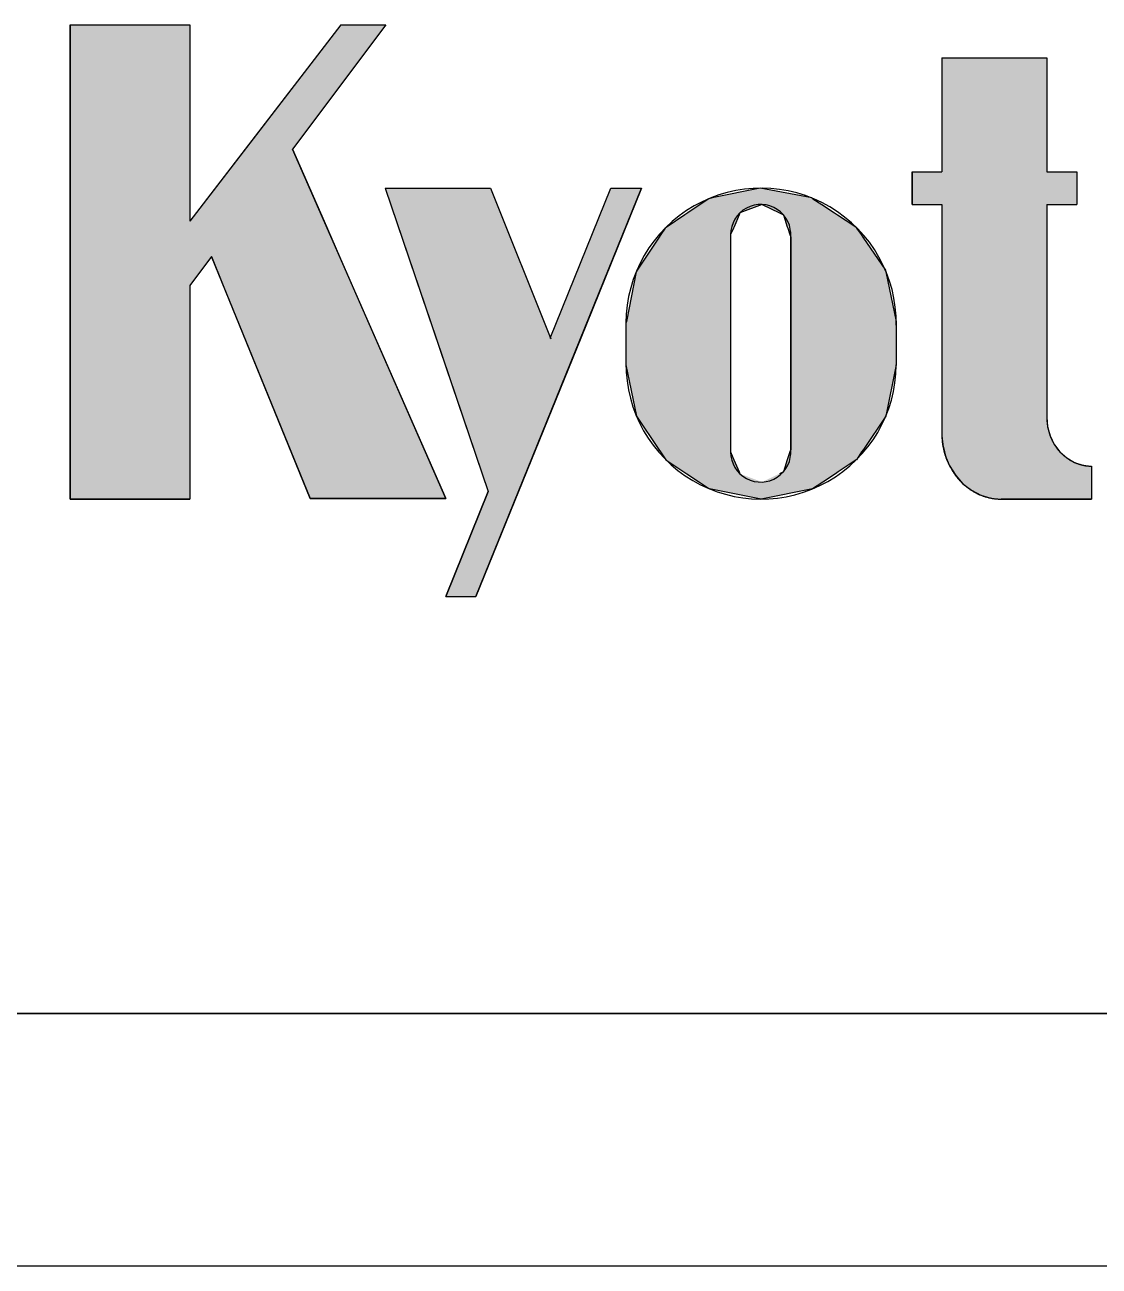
# Model space of a CAD drawing. Extents: x 1329 to 1605, y 497 to 704.
# Drawn here: x 1533.11 to 1539.49, y 496.74 to 504.11 of the extents above; entities that cross this region are included whole.
import ezdxf

# ---------------------------------------------------------------- set-up
doc = ezdxf.new("R2010")
doc.units = 0
doc.layers.add('LSC-DA1', color=7, linetype='CONTINUOUS')

# ---------------------------------------------------------------- blocks, each defined once
blk = doc.blocks.new('*U18')
at = {"layer": 'LSC-DA1', "linetype": 'CONTINUOUS'}
for p, q in [((98.7256, 7.3705), (99.4361, 7.3705)), ((98.7256, 7.3705), (98.7256, 7.3698)), ((99.4361, 7.3705), (99.4361, 7.3698)), ((98.7256, 7.3698), (98.7256, 6.6329)), ((99.4361, 7.3698), (99.4361, 6.6329)), ((100.3326, 7.3698), (99.7654, 6.6329)), ((100.5991, 7.3698), (100.045, 6.6329)), ((100.3326, 7.3698), (100.5991, 7.3698)), ((98.7256, 6.6329), (98.7256, 6.2051)), ((99.4361, 6.6329), (99.4361, 6.2051)), ((99.7654, 6.6329), (99.4361, 6.2051)), ((100.045, 6.6329), (100.2329, 6.2051)), ((98.7256, 6.2051), (98.7256, 5.9944)), ((100.2329, 6.2051), (100.3256, 5.9944)), ((98.7256, 5.9944), (98.7256, 5.8232)), ((99.5648, 5.9944), (99.4361, 5.8232)), ((99.5648, 5.9944), (99.6347, 5.8232)), ((100.3256, 5.9944), (100.4008, 5.8232)), ((98.7256, 5.8232), (98.7256, 4.5584)), ((99.4361, 5.8232), (99.4361, 4.5584)), ((99.6347, 5.8232), (100.1511, 4.5584)), ((100.4008, 5.8232), (100.9566, 4.5584)), ((98.7256, 4.5584), (98.7256, 4.5545)), ((98.7256, 4.5545), (99.4361, 4.5545)), ((99.4361, 4.5584), (99.4361, 4.5545)), ((100.1511, 4.5584), (100.9566, 4.5584))]:
    blk.add_line(p, q, dxfattribs=at)
for points in [[(98.7256, 7.3705), (98.7256, 7.3705), (99.4361, 7.3705)], [(98.7256, 7.3705), (98.7256, 7.3698), (99.4361, 7.3698)], [(98.7256, 7.3698), (98.7256, 6.6329), (99.4361, 6.6329)], [(100.3326, 7.3698), (99.7654, 6.6329), (100.045, 6.6329)], [(100.3326, 7.3698), (100.3326, 7.3698), (100.5991, 7.3698)], [(98.7256, 6.6329), (98.7256, 6.2051), (99.4361, 6.2051)], [(99.7654, 6.6329), (99.4361, 6.2051), (100.2329, 6.2051)], [(98.7256, 6.2051), (98.7256, 5.9944), (100.3256, 5.9944)], [(98.7256, 5.9944), (98.7256, 5.8232), (99.4361, 5.8232)], [(99.5648, 5.9944), (99.6347, 5.8232), (100.4008, 5.8232)], [(98.7256, 5.8232), (98.7256, 4.5584), (99.4361, 4.5584)], [(99.6347, 5.8232), (100.1511, 4.5584), (100.9566, 4.5584)], [(98.7256, 4.5584), (98.7256, 4.5545), (99.4361, 4.5545)], [(98.7256, 4.5545), (98.7256, 4.5545), (99.4361, 4.5545)], [(100.1511, 4.5584), (100.1511, 4.5584), (100.9566, 4.5584)]]:
    blk.add_solid(points, dxfattribs=at)
at = {"layer": 'LSC-DA1', "linetype": 'CONTINUOUS', "extrusion": (0, 0, -1)}
for points in [[(-98.7256, 7.3705), (-99.4361, 7.3705), (-99.4361, 7.3698)], [(-98.7256, 7.3698), (-99.4361, 7.3698), (-99.4361, 6.6329)], [(-100.3326, 7.3698), (-100.5991, 7.3698), (-100.045, 6.6329)], [(-98.7256, 6.6329), (-99.4361, 6.6329), (-99.4361, 6.2051)], [(-99.7654, 6.6329), (-100.045, 6.6329), (-100.2329, 6.2051)], [(-98.7256, 6.2051), (-100.2329, 6.2051), (-100.3256, 5.9944)], [(-98.7256, 5.9944), (-99.5648, 5.9944), (-99.4361, 5.8232)], [(-99.5648, 5.9944), (-100.3256, 5.9944), (-100.4008, 5.8232)], [(-98.7256, 5.8232), (-99.4361, 5.8232), (-99.4361, 4.5584)], [(-99.6347, 5.8232), (-100.4008, 5.8232), (-100.9566, 4.5584)], [(-98.7256, 4.5584), (-99.4361, 4.5584), (-99.4361, 4.5545)]]:
    blk.add_solid(points, dxfattribs=at)
blk = doc.blocks.new('*U20')
at = {"layer": 'LSC-DA1', "linetype": 'CONTINUOUS'}
for p, q in [((103.9013, 7.1743), (104.5243, 7.1743)), ((103.9013, 7.1743), (103.9013, 6.4985)), ((104.5243, 7.1743), (104.5243, 6.4985)), ((103.7246, 6.4985), (103.9013, 6.4985)), ((103.7246, 6.4985), (103.7246, 6.3034)), ((104.5243, 6.4985), (104.7023, 6.4985)), ((104.7023, 6.4985), (104.7023, 6.3034)), ((103.7246, 6.3034), (103.9013, 6.3034)), ((103.9013, 6.3034), (103.9013, 5.041)), ((104.5243, 6.3034), (104.7023, 6.3034)), ((104.5243, 6.3034), (104.5243, 5.041)), ((103.9013, 5.041), (103.9013, 4.9843)), ((104.5243, 5.041), (104.5294, 4.9843)), ((103.9013, 4.9843), (103.9013, 4.9444)), ((103.9013, 4.9444), (103.9024, 4.9298)), ((104.5294, 4.9843), (104.5406, 4.9444)), ((104.5406, 4.9444), (104.5446, 4.9298)), ((103.9024, 4.9298), (103.9064, 4.8795)), ((103.9064, 4.8795), (103.9066, 4.8767)), ((103.9066, 4.8767), (103.9166, 4.8355)), ((104.5446, 4.9298), (104.5693, 4.8795)), ((104.5693, 4.8795), (104.5714, 4.8767)), ((104.5714, 4.8767), (104.6025, 4.8355)), ((103.9166, 4.8355), (103.9225, 4.811)), ((103.9225, 4.811), (103.9274, 4.7994)), ((103.9274, 4.7994), (103.9387, 4.7725)), ((104.6025, 4.8355), (104.6298, 4.811)), ((104.6298, 4.811), (104.6429, 4.7994)), ((104.6429, 4.7994), (104.689, 4.7725)), ((103.9387, 4.7725), (103.9456, 4.756)), ((103.9456, 4.756), (103.948, 4.7504)), ((103.948, 4.7504), (103.9484, 4.7494)), ((103.9484, 4.7494), (103.9836, 4.6938)), ((104.689, 4.7725), (104.739, 4.756)), ((104.739, 4.756), (104.7911, 4.7504)), ((104.7911, 4.7504), (104.7911, 4.7494)), ((104.7911, 4.7494), (104.7911, 4.6938)), ((103.9836, 4.6938), (104.0269, 4.6457)), ((104.0269, 4.6457), (104.0771, 4.6067)), ((104.7911, 4.6938), (104.791, 4.6457)), ((104.791, 4.6457), (104.791, 4.6067)), ((104.0771, 4.6067), (104.1327, 4.578)), ((104.1327, 4.578), (104.192, 4.5604)), ((104.791, 4.6067), (104.791, 4.578)), ((104.791, 4.578), (104.791, 4.5604)), ((104.192, 4.5604), (104.253, 4.5545)), ((104.253, 4.5545), (104.791, 4.5545)), ((104.791, 4.5604), (104.791, 4.5545))]:
    blk.add_line(p, q, dxfattribs=at)
for points in [[(103.9013, 7.1743), (103.9013, 7.1743), (104.5243, 7.1743)], [(103.9013, 7.1743), (103.9013, 6.4985), (104.5243, 6.4985)], [(103.7246, 6.4985), (103.7246, 6.4985), (103.9013, 6.4985)], [(103.7246, 6.4985), (103.7246, 6.3034), (104.7023, 6.3034)], [(104.5243, 6.4985), (104.5243, 6.4985), (104.7023, 6.4985)], [(103.7246, 6.3034), (103.7246, 6.3034), (103.9013, 6.3034)], [(103.9013, 6.3034), (103.9013, 5.041), (104.5243, 5.041)], [(104.5243, 6.3034), (104.5243, 6.3034), (104.7023, 6.3034)], [(103.9013, 5.041), (103.9013, 4.9843), (104.5294, 4.9843)], [(103.9013, 4.9843), (103.9013, 4.9444), (104.5406, 4.9444)], [(103.9013, 4.9444), (103.9024, 4.9298), (104.5446, 4.9298)], [(103.9024, 4.9298), (103.9064, 4.8795), (104.5693, 4.8795)], [(103.9064, 4.8795), (103.9066, 4.8767), (104.5714, 4.8767)], [(103.9066, 4.8767), (103.9166, 4.8355), (104.6025, 4.8355)], [(103.9166, 4.8355), (103.9225, 4.811), (104.6298, 4.811)], [(103.9225, 4.811), (103.9274, 4.7994), (104.6429, 4.7994)], [(103.9274, 4.7994), (103.9387, 4.7725), (104.689, 4.7725)], [(103.9387, 4.7725), (103.9456, 4.756), (104.739, 4.756)], [(103.9456, 4.756), (103.948, 4.7504), (104.7911, 4.7504)], [(103.948, 4.7504), (103.9484, 4.7494), (104.7911, 4.7494)], [(103.9484, 4.7494), (103.9836, 4.6938), (104.7911, 4.6938)], [(103.9836, 4.6938), (104.0269, 4.6457), (104.791, 4.6457)], [(104.0269, 4.6457), (104.0771, 4.6067), (104.791, 4.6067)], [(104.0771, 4.6067), (104.1327, 4.578), (104.791, 4.578)], [(104.1327, 4.578), (104.192, 4.5604), (104.791, 4.5604)], [(104.192, 4.5604), (104.253, 4.5545), (104.791, 4.5545)], [(104.253, 4.5545), (104.253, 4.5545), (104.791, 4.5545)]]:
    blk.add_solid(points, dxfattribs=at)
at = {"layer": 'LSC-DA1', "linetype": 'CONTINUOUS', "extrusion": (0, 0, -1)}
for points in [[(-103.9013, 7.1743), (-104.5243, 7.1743), (-104.5243, 6.4985)], [(-103.7246, 6.4985), (-104.7023, 6.4985), (-104.7023, 6.3034)], [(-103.9013, 6.3034), (-104.5243, 6.3034), (-104.5243, 5.041)], [(-103.9013, 5.041), (-104.5243, 5.041), (-104.5294, 4.9843)], [(-103.9013, 4.9843), (-104.5294, 4.9843), (-104.5406, 4.9444)], [(-103.9013, 4.9444), (-104.5406, 4.9444), (-104.5446, 4.9298)], [(-103.9024, 4.9298), (-104.5446, 4.9298), (-104.5693, 4.8795)], [(-103.9064, 4.8795), (-104.5693, 4.8795), (-104.5714, 4.8767)], [(-103.9066, 4.8767), (-104.5714, 4.8767), (-104.6025, 4.8355)], [(-103.9166, 4.8355), (-104.6025, 4.8355), (-104.6298, 4.811)], [(-103.9225, 4.811), (-104.6298, 4.811), (-104.6429, 4.7994)], [(-103.9274, 4.7994), (-104.6429, 4.7994), (-104.689, 4.7725)], [(-103.9387, 4.7725), (-104.689, 4.7725), (-104.739, 4.756)], [(-103.9456, 4.756), (-104.739, 4.756), (-104.7911, 4.7504)], [(-103.948, 4.7504), (-104.7911, 4.7504), (-104.7911, 4.7494)], [(-103.9484, 4.7494), (-104.7911, 4.7494), (-104.7911, 4.6938)], [(-103.9836, 4.6938), (-104.7911, 4.6938), (-104.791, 4.6457)], [(-104.0269, 4.6457), (-104.791, 4.6457), (-104.791, 4.6067)], [(-104.0771, 4.6067), (-104.791, 4.6067), (-104.791, 4.578)], [(-104.1327, 4.578), (-104.791, 4.578), (-104.791, 4.5604)], [(-104.192, 4.5604), (-104.791, 4.5604), (-104.791, 4.5545)]]:
    blk.add_solid(points, dxfattribs=at)
blk = doc.blocks.new('*U21')
at = {"layer": 'LSC-DA1', "linetype": 'CONTINUOUS'}
for p, q in [((102.5383, 6.3426), (102.5173, 6.3383)), ((102.8227, 6.401), (102.5383, 6.3426)), ((103.1289, 6.3426), (102.8227, 6.401)), ((103.1289, 6.3426), (103.1355, 6.3383)), ((102.4656, 6.3034), (102.3923, 6.2539)), ((102.5173, 6.3383), (102.4656, 6.3034)), ((102.8339, 6.3034), (102.7024, 6.2539)), ((102.8339, 6.3034), (102.9367, 6.2539)), ((103.1355, 6.3383), (103.1889, 6.3034)), ((103.1889, 6.3034), (103.2644, 6.2539)), ((102.3754, 6.2425), (102.2707, 6.1719)), ((102.3923, 6.2539), (102.3754, 6.2425)), ((102.6975, 6.2425), (102.6674, 6.1719)), ((102.7024, 6.2539), (102.6975, 6.2425)), ((102.9367, 6.2539), (102.9605, 6.2425)), ((102.9605, 6.2425), (102.9835, 6.1719)), ((103.2644, 6.2539), (103.2818, 6.2425)), ((103.2818, 6.2425), (103.3898, 6.1719)), ((102.2329, 6.1248), (102.2224, 6.109)), ((102.2589, 6.1639), (102.2329, 6.1248)), ((102.2707, 6.1719), (102.2589, 6.1639)), ((102.664, 6.1639), (102.6472, 6.1248)), ((102.6472, 6.1248), (102.6472, 6.109)), ((102.6674, 6.1719), (102.664, 6.1639)), ((102.9835, 6.1719), (102.9861, 6.1639)), ((102.9861, 6.1639), (102.9989, 6.1248)), ((102.9989, 6.1248), (103.004, 6.109)), ((103.3898, 6.1719), (103.3953, 6.1639)), ((103.3953, 6.1639), (103.4221, 6.1248)), ((103.4221, 6.1248), (103.4329, 6.109)), ((102.2224, 6.109), (102.0933, 5.9147)), ((102.6472, 6.109), (102.6472, 5.9147)), ((103.004, 6.109), (103.004, 5.9147)), ((103.4329, 6.109), (103.566, 5.9147)), ((102.0864, 5.9043), (102.0281, 5.6098)), ((102.0933, 5.9147), (102.0864, 5.9043)), ((102.6472, 5.9147), (102.6472, 5.9043)), ((102.6472, 5.9043), (102.6472, 5.6098)), ((103.004, 5.9147), (103.004, 5.9043)), ((103.004, 5.9043), (103.004, 5.6098)), ((103.566, 5.9147), (103.5682, 5.9043)), ((103.5682, 5.9043), (103.6308, 5.6098)), ((102.0281, 5.6098), (102.0258, 5.5985)), ((102.6472, 5.6098), (102.6472, 5.5985)), ((103.004, 5.6098), (103.004, 5.5985)), ((103.6308, 5.6098), (103.6308, 5.5985)), ((102.0258, 5.5985), (102.0258, 5.3515)), ((102.6472, 5.5985), (102.6472, 5.3515)), ((103.004, 5.5985), (103.004, 5.3515)), ((103.6308, 5.5985), (103.6309, 5.3515)), ((102.0258, 5.3515), (102.0258, 5.3514)), ((102.0258, 5.3514), (102.0885, 5.0461)), ((102.6472, 5.3515), (102.6472, 5.3514)), ((102.6472, 5.3514), (102.6472, 5.0461)), ((103.004, 5.3515), (103.004, 5.3514)), ((103.004, 5.3514), (103.004, 5.0461)), ((103.6308, 5.3514), (103.5682, 5.0461)), ((103.6309, 5.3515), (103.6308, 5.3514)), ((102.0885, 5.0461), (102.0885, 5.046)), ((102.0885, 5.046), (102.2208, 4.8499)), ((102.6472, 5.0461), (102.6472, 5.046)), ((102.6472, 5.046), (102.6472, 4.8499)), ((103.004, 5.0461), (103.004, 5.046)), ((103.004, 5.046), (103.004, 4.8499)), ((103.5681, 5.046), (103.4359, 4.8499)), ((103.5682, 5.0461), (103.5681, 5.046)), ((102.2208, 4.8499), (102.2314, 4.8342)), ((102.2314, 4.8342), (102.2628, 4.7876)), ((102.6472, 4.8499), (102.6472, 4.8342)), ((102.6472, 4.8342), (102.6671, 4.7876)), ((102.9989, 4.8342), (102.9837, 4.7876)), ((103.004, 4.8499), (102.9989, 4.8342)), ((103.4253, 4.8342), (103.3939, 4.7876)), ((103.4359, 4.8499), (103.4253, 4.8342)), ((102.2628, 4.7876), (102.2629, 4.7875)), ((102.2629, 4.7875), (102.3699, 4.7164)), ((102.6671, 4.7876), (102.6672, 4.7875)), ((102.6672, 4.7875), (102.6975, 4.7164)), ((102.9837, 4.7875), (102.9605, 4.7164)), ((102.9837, 4.7876), (102.9837, 4.7875)), ((103.3937, 4.7875), (103.2868, 4.7164)), ((103.3939, 4.7876), (103.3937, 4.7875)), ((102.3699, 4.7164), (102.3871, 4.705)), ((102.3871, 4.705), (102.4615, 4.6556)), ((102.4615, 4.6556), (102.5225, 4.6151)), ((102.6975, 4.7164), (102.7024, 4.705)), ((102.9605, 4.7164), (102.9367, 4.705)), ((103.1952, 4.6556), (103.1342, 4.6151)), ((103.2696, 4.705), (103.1952, 4.6556)), ((103.2868, 4.7164), (103.2696, 4.705)), ((102.5225, 4.6151), (102.5226, 4.615)), ((102.8284, 4.5545), (102.5226, 4.615)), ((103.134, 4.615), (102.8284, 4.5545)), ((103.1342, 4.6151), (103.134, 4.615))]:
    blk.add_line(p, q, dxfattribs=at)
for points in [[(102.5383, 6.3426), (102.5173, 6.3383), (103.1355, 6.3383)], [(102.8227, 6.401), (102.5383, 6.3426), (103.1289, 6.3426)], [(102.4656, 6.3034), (102.3923, 6.2539), (102.7024, 6.2539)], [(102.5173, 6.3383), (102.4656, 6.3034), (103.1889, 6.3034)], [(102.8339, 6.3034), (102.9367, 6.2539), (103.2644, 6.2539)], [(102.3754, 6.2425), (102.2707, 6.1719), (102.6674, 6.1719)], [(102.3923, 6.2539), (102.3754, 6.2425), (102.6975, 6.2425)], [(102.9367, 6.2539), (102.9605, 6.2425), (103.2818, 6.2425)], [(102.9605, 6.2425), (102.9835, 6.1719), (103.3898, 6.1719)], [(102.2329, 6.1248), (102.2224, 6.109), (102.6472, 6.109)], [(102.2589, 6.1639), (102.2329, 6.1248), (102.6472, 6.1248)], [(102.2707, 6.1719), (102.2589, 6.1639), (102.664, 6.1639)], [(102.9835, 6.1719), (102.9861, 6.1639), (103.3953, 6.1639)], [(102.9861, 6.1639), (102.9989, 6.1248), (103.4221, 6.1248)], [(102.9989, 6.1248), (103.004, 6.109), (103.4329, 6.109)], [(102.2224, 6.109), (102.0933, 5.9147), (102.6472, 5.9147)], [(103.004, 6.109), (103.004, 5.9147), (103.566, 5.9147)], [(102.0864, 5.9043), (102.0281, 5.6098), (102.6472, 5.6098)], [(102.0933, 5.9147), (102.0864, 5.9043), (102.6472, 5.9043)], [(103.004, 5.9147), (103.004, 5.9043), (103.5682, 5.9043)], [(103.004, 5.9043), (103.004, 5.6098), (103.6308, 5.6098)], [(102.0281, 5.6098), (102.0258, 5.5985), (102.6472, 5.5985)], [(103.004, 5.6098), (103.004, 5.5985), (103.6308, 5.5985)], [(102.0258, 5.5985), (102.0258, 5.3515), (102.6472, 5.3515)], [(103.004, 5.5985), (103.004, 5.3515), (103.6309, 5.3515)], [(102.0258, 5.3515), (102.0258, 5.3514), (102.6472, 5.3514)], [(102.0258, 5.3514), (102.0885, 5.0461), (102.6472, 5.0461)], [(103.004, 5.3515), (103.004, 5.3514), (103.6308, 5.3514)], [(103.004, 5.3514), (103.004, 5.0461), (103.5682, 5.0461)], [(102.0885, 5.0461), (102.0885, 5.046), (102.6472, 5.046)], [(102.0885, 5.046), (102.2208, 4.8499), (102.6472, 4.8499)], [(103.004, 5.0461), (103.004, 5.046), (103.5681, 5.046)], [(103.004, 5.046), (103.004, 4.8499), (103.4359, 4.8499)], [(102.2208, 4.8499), (102.2314, 4.8342), (102.6472, 4.8342)], [(102.2314, 4.8342), (102.2628, 4.7876), (102.6671, 4.7876)], [(102.9989, 4.8342), (102.9837, 4.7876), (103.3939, 4.7876)], [(103.004, 4.8499), (102.9989, 4.8342), (103.4253, 4.8342)], [(102.2628, 4.7876), (102.2629, 4.7875), (102.6672, 4.7875)], [(102.2629, 4.7875), (102.3699, 4.7164), (102.6975, 4.7164)], [(102.9837, 4.7875), (102.9605, 4.7164), (103.2868, 4.7164)], [(102.9837, 4.7876), (102.9837, 4.7875), (103.3937, 4.7875)], [(102.3699, 4.7164), (102.3871, 4.705), (102.7024, 4.705)], [(102.3871, 4.705), (102.4615, 4.6556), (102.8339, 4.6556)], [(102.4615, 4.6556), (102.5225, 4.6151), (103.1342, 4.6151)], [(102.9367, 4.705), (102.8339, 4.6556), (103.1952, 4.6556)], [(102.9605, 4.7164), (102.9367, 4.705), (103.2696, 4.705)], [(102.5225, 4.6151), (102.5226, 4.615), (103.134, 4.615)]]:
    blk.add_solid(points, dxfattribs=at)
at = {"layer": 'LSC-DA1', "linetype": 'CONTINUOUS', "extrusion": (0, 0, -1)}
for points in [[(-102.5383, 6.3426), (-103.1289, 6.3426), (-103.1355, 6.3383)], [(-102.4656, 6.3034), (-102.8339, 6.3034), (-102.7024, 6.2539)], [(-102.5173, 6.3383), (-103.1355, 6.3383), (-103.1889, 6.3034)], [(-102.8339, 6.3034), (-103.1889, 6.3034), (-103.2644, 6.2539)], [(-102.3754, 6.2425), (-102.6975, 6.2425), (-102.6674, 6.1719)], [(-102.3923, 6.2539), (-102.7024, 6.2539), (-102.6975, 6.2425)], [(-102.9367, 6.2539), (-103.2644, 6.2539), (-103.2818, 6.2425)], [(-102.9605, 6.2425), (-103.2818, 6.2425), (-103.3898, 6.1719)], [(-102.2329, 6.1248), (-102.6472, 6.1248), (-102.6472, 6.109)], [(-102.2589, 6.1639), (-102.664, 6.1639), (-102.6472, 6.1248)], [(-102.2707, 6.1719), (-102.6674, 6.1719), (-102.664, 6.1639)], [(-102.9835, 6.1719), (-103.3898, 6.1719), (-103.3953, 6.1639)], [(-102.9861, 6.1639), (-103.3953, 6.1639), (-103.4221, 6.1248)], [(-102.9989, 6.1248), (-103.4221, 6.1248), (-103.4329, 6.109)], [(-102.2224, 6.109), (-102.6472, 6.109), (-102.6472, 5.9147)], [(-103.004, 6.109), (-103.4329, 6.109), (-103.566, 5.9147)], [(-102.0864, 5.9043), (-102.6472, 5.9043), (-102.6472, 5.6098)], [(-102.0933, 5.9147), (-102.6472, 5.9147), (-102.6472, 5.9043)], [(-103.004, 5.9147), (-103.566, 5.9147), (-103.5682, 5.9043)], [(-103.004, 5.9043), (-103.5682, 5.9043), (-103.6308, 5.6098)], [(-102.0281, 5.6098), (-102.6472, 5.6098), (-102.6472, 5.5985)], [(-103.004, 5.6098), (-103.6308, 5.6098), (-103.6308, 5.5985)], [(-102.0258, 5.5985), (-102.6472, 5.5985), (-102.6472, 5.3515)], [(-103.004, 5.5985), (-103.6308, 5.5985), (-103.6309, 5.3515)], [(-102.0258, 5.3515), (-102.6472, 5.3515), (-102.6472, 5.3514)], [(-102.0258, 5.3514), (-102.6472, 5.3514), (-102.6472, 5.0461)], [(-103.004, 5.3515), (-103.6309, 5.3515), (-103.6308, 5.3514)], [(-103.004, 5.3514), (-103.6308, 5.3514), (-103.5682, 5.0461)], [(-102.0885, 5.0461), (-102.6472, 5.0461), (-102.6472, 5.046)], [(-102.0885, 5.046), (-102.6472, 5.046), (-102.6472, 4.8499)], [(-103.004, 5.0461), (-103.5682, 5.0461), (-103.5681, 5.046)], [(-103.004, 5.046), (-103.5681, 5.046), (-103.4359, 4.8499)], [(-102.2208, 4.8499), (-102.6472, 4.8499), (-102.6472, 4.8342)], [(-102.2314, 4.8342), (-102.6472, 4.8342), (-102.6671, 4.7876)], [(-102.9989, 4.8342), (-103.4253, 4.8342), (-103.3939, 4.7876)], [(-103.004, 4.8499), (-103.4359, 4.8499), (-103.4253, 4.8342)], [(-102.2628, 4.7876), (-102.6671, 4.7876), (-102.6672, 4.7875)], [(-102.2629, 4.7875), (-102.6672, 4.7875), (-102.6975, 4.7164)], [(-102.9837, 4.7876), (-103.3939, 4.7876), (-103.3937, 4.7875)], [(-102.9837, 4.7875), (-103.3937, 4.7875), (-103.2868, 4.7164)], [(-102.3699, 4.7164), (-102.6975, 4.7164), (-102.7024, 4.705)], [(-102.3871, 4.705), (-102.7024, 4.705), (-102.8339, 4.6556)], [(-102.4615, 4.6556), (-103.1952, 4.6556), (-103.1342, 4.6151)], [(-102.9367, 4.705), (-103.2696, 4.705), (-103.1952, 4.6556)], [(-102.9605, 4.7164), (-103.2868, 4.7164), (-103.2696, 4.705)], [(-102.5225, 4.6151), (-103.1342, 4.6151), (-103.134, 4.615)], [(-102.5226, 4.615), (-103.134, 4.615), (-102.8284, 4.5545)]]:
    blk.add_solid(points, dxfattribs=at)
blk = doc.blocks.new('*U22')
at = {"layer": 'LSC-DA1', "linetype": 'CONTINUOUS'}
for p, q in [((100.5961, 6.401), (101.2221, 6.401)), ((100.5961, 6.401), (100.8988, 5.511)), ((102.1188, 6.401), (101.7572, 5.511)), ((101.9362, 6.401), (102.1188, 6.401)), ((100.8988, 5.511), (101.2085, 4.6005)), ((101.7572, 5.511), (101.3872, 4.6005)), ((101.2085, 4.6005), (100.9564, 3.9766)), ((101.3872, 4.6005), (101.1336, 3.9766)), ((100.9564, 3.9766), (101.1336, 3.9766))]:
    blk.add_line(p, q, dxfattribs=at)
for points in [[(100.5961, 6.401), (100.5961, 6.401), (101.2221, 6.401)], [(100.5961, 6.401), (100.8988, 5.511), (101.5765, 5.511)], [(101.9362, 6.401), (101.5765, 5.511), (101.7572, 5.511)], [(101.9362, 6.401), (101.9362, 6.401), (102.1188, 6.401)], [(100.8988, 5.511), (101.2085, 4.6005), (101.3872, 4.6005)], [(101.2085, 4.6005), (100.9564, 3.9766), (101.1336, 3.9766)], [(100.9564, 3.9766), (100.9564, 3.9766), (101.1336, 3.9766)]]:
    blk.add_solid(points, dxfattribs=at)
at = {"layer": 'LSC-DA1', "linetype": 'CONTINUOUS', "extrusion": (0, 0, -1)}
for points in [[(-100.5961, 6.401), (-101.2221, 6.401), (-101.5765, 5.511)], [(-101.9362, 6.401), (-102.1188, 6.401), (-101.7572, 5.511)], [(-100.8988, 5.511), (-101.7572, 5.511), (-101.3872, 4.6005)], [(-101.2085, 4.6005), (-101.3872, 4.6005), (-101.1336, 3.9766)]]:
    blk.add_solid(points, dxfattribs=at)
blk = doc.blocks.new('A$C54134F2F')
at = {"layer": 'LSC-DA1'}
for p, q in [((98.7256, 7.3705), (99.4361, 7.3705)), ((100.3326, 7.3698), (99.4361, 6.2051)), ((100.5991, 7.3698), (100.045, 6.6329)), ((100.3326, 7.3698), (100.5991, 7.3698)), ((103.9013, 7.1743), (104.5243, 7.1743)), ((103.9013, 7.1743), (103.9013, 6.4985)), ((104.5243, 7.1743), (104.5243, 6.4985)), ((100.9566, 4.5584), (100.045, 6.6329)), ((103.7246, 6.4985), (103.7246, 6.3034)), ((103.7246, 6.4985), (103.7246, 6.3034)), ((100.5961, 6.401), (101.2085, 4.6005)), ((100.5961, 6.401), (101.2221, 6.401)), ((100.5961, 6.401), (101.2221, 6.401)), ((101.1336, 3.9766), (102.1188, 6.401)), ((101.2221, 6.401), (101.5788, 5.5053)), ((101.5765, 5.511), (101.9362, 6.401)), ((101.9362, 6.401), (102.1188, 6.401)), ((103.7246, 6.3034), (103.9013, 6.3034)), ((103.7246, 6.3034), (103.9013, 6.3034)), ((103.9013, 6.3034), (103.9013, 4.9444)), ((104.5243, 6.3034), (104.7023, 6.3034)), ((104.5243, 6.3034), (104.7023, 6.3034)), ((104.5243, 6.3034), (104.5243, 5.041)), ((99.5648, 5.9944), (99.4361, 5.8232)), ((100.1511, 4.5584), (99.5648, 5.9944)), ((102.0258, 5.5985), (102.0258, 5.3627)), ((103.6308, 5.5874), (103.6309, 5.3515)), ((104.791, 4.7504), (104.791, 4.5545)), ((104.7911, 4.7504), (104.7911, 4.5545)), ((100.9564, 3.9766), (101.2085, 4.6005)), ((98.7256, 4.5545), (99.4361, 4.5545)), ((100.9566, 4.5584), (100.1511, 4.5584)), ((104.253, 4.5545), (104.7911, 4.5545)), ((104.7911, 4.5545), (104.253, 4.5545)), ((104.7911, 4.5545), (104.7911, 4.5545)), ((100.9564, 3.9766), (101.1336, 3.9766)), ((150, 1.5), (0, 1.5)), ((24, 1.5), (138, 1.5)), ((150, 0), (0, 0))]:
    blk.add_line(p, q, dxfattribs=at)
for points in [[(99.4361, 5.8232), (99.4361, 4.5545), (98.7256, 4.5545), (98.7256, 7.3705), (99.4361, 7.3705), (99.4361, 6.2051)], [(103.7246, 6.3034), (103.7246, 6.4985), (103.9013, 6.4985)], [(103.7246, 6.3034), (103.7246, 6.4985), (103.9013, 6.4985)], [(104.5243, 6.4985), (104.7023, 6.4985), (104.7023, 6.3034)], [(104.5243, 6.4985), (104.7023, 6.4985), (104.7023, 6.3034)], [(102.6472, 6.1248), (102.6472, 4.8342)], [(103.004, 4.8184), (103.004, 6.1406)]]:
    blk.add_lwpolyline(points, dxfattribs=at)
for points in [[(104.524, 5.041, 0), (104.524, 5.0374, 0), (104.524, 5.0338, 0), (104.524, 5.0303, 0), (104.525, 5.0267, 0), (104.525, 5.0232, 0), (104.525, 5.0196, 0), (104.525, 5.016, 0), (104.526, 5.0125, 0), (104.526, 5.0089, 0), (104.526, 5.0054, 0), (104.527, 5.0019, 0), (104.527, 4.9983, 0), (104.528, 4.9948, 0), (104.528, 4.9913, 0), (104.529, 4.9878, 0), (104.529, 4.9843, 0), (104.53, 4.9808, 0), (104.531, 4.9773, 0), (104.532, 4.9738, 0), (104.532, 4.9704, 0), (104.533, 4.9669, 0), (104.534, 4.9635, 0), (104.535, 4.96, 0), (104.536, 4.9566, 0), (104.537, 4.9532, 0), (104.538, 4.9498, 0), (104.539, 4.9464, 0), (104.54, 4.9431, 0), (104.541, 4.9397, 0), (104.542, 4.9364, 0), (104.543, 4.9331, 0), (104.545, 4.9298, 0), (104.546, 4.9265, 0), (104.547, 4.9232, 0), (104.549, 4.92, 0), (104.55, 4.9167, 0), (104.551, 4.9135, 0), (104.553, 4.9103, 0), (104.554, 4.9071, 0), (104.556, 4.904, 0), (104.557, 4.9009, 0), (104.559, 4.8978, 0), (104.561, 4.8947, 0), (104.562, 4.8916, 0), (104.564, 4.8885, 0), (104.566, 4.8855, 0), (104.567, 4.8825, 0), (104.569, 4.8795, 0), (104.571, 4.8766, 0), (104.573, 4.8737, 0), (104.575, 4.8708, 0), (104.577, 4.8679, 0), (104.579, 4.865, 0), (104.581, 4.8622, 0), (104.583, 4.8594, 0), (104.585, 4.8566, 0), (104.587, 4.8539, 0), (104.589, 4.8512, 0), (104.591, 4.8485, 0), (104.593, 4.8458, 0), (104.596, 4.8432, 0), (104.598, 4.8406, 0), (104.6, 4.838, 0), (104.602, 4.8355, 0), (104.605, 4.833, 0), (104.607, 4.8305, 0), (104.61, 4.8281, 0), (104.612, 4.8257, 0), (104.614, 4.8233, 0), (104.617, 4.8209, 0), (104.619, 4.8186, 0), (104.622, 4.8164, 0), (104.624, 4.8141, 0), (104.627, 4.8119, 0), (104.63, 4.8097, 0), (104.632, 4.8076, 0), (104.635, 4.8055, 0), (104.637, 4.8034, 0), (104.64, 4.8014, 0), (104.643, 4.7994, 0), (104.646, 4.7974, 0), (104.648, 4.7955, 0), (104.651, 4.7936, 0), (104.654, 4.7917, 0), (104.657, 4.7899, 0), (104.66, 4.7881, 0), (104.662, 4.7864, 0), (104.665, 4.7847, 0), (104.668, 4.7831, 0), (104.671, 4.7814, 0), (104.674, 4.7798, 0), (104.677, 4.7783, 0), (104.68, 4.7768, 0), (104.683, 4.7753, 0), (104.686, 4.7739, 0), (104.689, 4.7725, 0), (104.692, 4.7712, 0), (104.695, 4.7699, 0), (104.698, 4.7686, 0), (104.701, 4.7674, 0), (104.704, 4.7662, 0), (104.707, 4.7651, 0), (104.711, 4.764, 0), (104.714, 4.7629, 0), (104.717, 4.7619, 0), (104.72, 4.7609, 0), (104.723, 4.76, 0), (104.726, 4.7591, 0), (104.729, 4.7583, 0), (104.733, 4.7575, 0), (104.736, 4.7567, 0), (104.739, 4.756, 0), (104.742, 4.7553, 0), (104.745, 4.7547, 0), (104.749, 4.7541, 0), (104.752, 4.7535, 0), (104.755, 4.753, 0), (104.758, 4.7526, 0), (104.762, 4.7522, 0), (104.765, 4.7518, 0), (104.768, 4.7515, 0), (104.771, 4.7512, 0), (104.775, 4.7509, 0), (104.778, 4.7508, 0), (104.781, 4.7506, 0), (104.785, 4.7505, 0), (104.788, 4.7504, 0), (104.791, 4.7504, 0)], [(103.901, 4.9444, 0), (103.901, 4.9396, 0), (103.901, 4.9348, 0), (103.901, 4.93, 0), (103.902, 4.9253, 0), (103.902, 4.9205, 0), (103.902, 4.9157, 0), (103.903, 4.9109, 0), (103.903, 4.9062, 0), (103.903, 4.9014, 0), (103.904, 4.8967, 0), (103.904, 4.8919, 0), (103.905, 4.8872, 0), (103.906, 4.8825, 0), (103.906, 4.8777, 0), (103.907, 4.873, 0), (103.908, 4.8683, 0), (103.909, 4.8636, 0), (103.91, 4.859, 0), (103.911, 4.8543, 0), (103.912, 4.8496, 0), (103.913, 4.845, 0), (103.914, 4.8404, 0), (103.915, 4.8358, 0), (103.916, 4.8312, 0), (103.918, 4.8266, 0), (103.919, 4.8221, 0), (103.92, 4.8175, 0), (103.922, 4.813, 0), (103.923, 4.8085, 0), (103.925, 4.8041, 0), (103.926, 4.7996, 0), (103.928, 4.7952, 0), (103.93, 4.7908, 0), (103.931, 4.7864, 0), (103.933, 4.782, 0), (103.935, 4.7777, 0), (103.937, 4.7734, 0), (103.939, 4.7691, 0), (103.941, 4.7648, 0), (103.943, 4.7606, 0), (103.945, 4.7564, 0), (103.947, 4.7522, 0), (103.949, 4.7481, 0), (103.951, 4.7439, 0), (103.954, 4.7399, 0), (103.956, 4.7358, 0), (103.958, 4.7318, 0), (103.961, 4.7278, 0), (103.963, 4.7238, 0), (103.965, 4.7199, 0), (103.968, 4.716, 0), (103.97, 4.7121, 0), (103.973, 4.7083, 0), (103.976, 4.7045, 0), (103.978, 4.7008, 0), (103.981, 4.697, 0), (103.984, 4.6934, 0), (103.987, 4.6897, 0), (103.99, 4.6861, 0), (103.992, 4.6826, 0), (103.995, 4.679, 0), (103.998, 4.6756, 0), (104.001, 4.6721, 0), (104.004, 4.6687, 0), (104.007, 4.6653, 0), (104.01, 4.662, 0), (104.014, 4.6587, 0), (104.017, 4.6555, 0), (104.02, 4.6523, 0), (104.023, 4.6492, 0), (104.027, 4.6461, 0), (104.03, 4.643, 0), (104.033, 4.64, 0), (104.037, 4.637, 0), (104.04, 4.6341, 0), (104.043, 4.6312, 0), (104.047, 4.6284, 0), (104.05, 4.6256, 0), (104.054, 4.6229, 0), (104.058, 4.6202, 0), (104.061, 4.6176, 0), (104.065, 4.615, 0), (104.068, 4.6125, 0), (104.072, 4.61, 0), (104.076, 4.6075, 0), (104.08, 4.6052, 0), (104.083, 4.6028, 0), (104.087, 4.6006, 0), (104.091, 4.5983, 0), (104.095, 4.5961, 0), (104.099, 4.594, 0), (104.103, 4.5919, 0), (104.107, 4.5899, 0), (104.11, 4.588, 0), (104.114, 4.5861, 0), (104.118, 4.5842, 0), (104.122, 4.5824, 0), (104.126, 4.5806, 0), (104.13, 4.5789, 0), (104.135, 4.5773, 0), (104.139, 4.5757, 0), (104.143, 4.5742, 0), (104.147, 4.5727, 0), (104.151, 4.5713, 0), (104.155, 4.5699, 0), (104.159, 4.5686, 0), (104.163, 4.5674, 0), (104.168, 4.5662, 0), (104.172, 4.5651, 0), (104.176, 4.564, 0), (104.18, 4.563, 0), (104.184, 4.562, 0), (104.189, 4.5611, 0), (104.193, 4.5602, 0), (104.197, 4.5595, 0), (104.201, 4.5587, 0), (104.206, 4.5581, 0), (104.21, 4.5574, 0), (104.214, 4.5569, 0), (104.219, 4.5564, 0), (104.223, 4.556, 0), (104.227, 4.5556, 0), (104.231, 4.5553, 0), (104.236, 4.555, 0), (104.24, 4.5548, 0), (104.244, 4.5546, 0), (104.249, 4.5545, 0), (104.253, 4.5545, 0)]]:
    blk.add_polyline3d(points, dxfattribs=at)
for centre, radius, start, end in [((102.8284, 5.5985), 0.8025, 359.21074, 180), ((102.826, 6.1248), 0.1788, 354.93912, 180), ((102.8283, 5.357), 0.8025, 179.59612, 359.60537), ((102.826, 4.8342), 0.1788, 180, 5.06088)]:
    blk.add_arc(centre, radius, start, end, dxfattribs=at)
at = {"layer": 'LSC-DA1', "linetype": 'CONTINUOUS'}
for name in ['*U18', '*U20', '*U22', '*U21']:
    blk.add_blockref(name, (0, 0), dxfattribs=at)

msp = doc.modelspace()

# ---------------------------------------------------------------- block references
at = {"layer": 'LSC-DA1'}
msp.add_blockref('A$C54134F2F', (1434.6562, 496.7395), dxfattribs=at)

doc.saveas('drawing.dxf')
